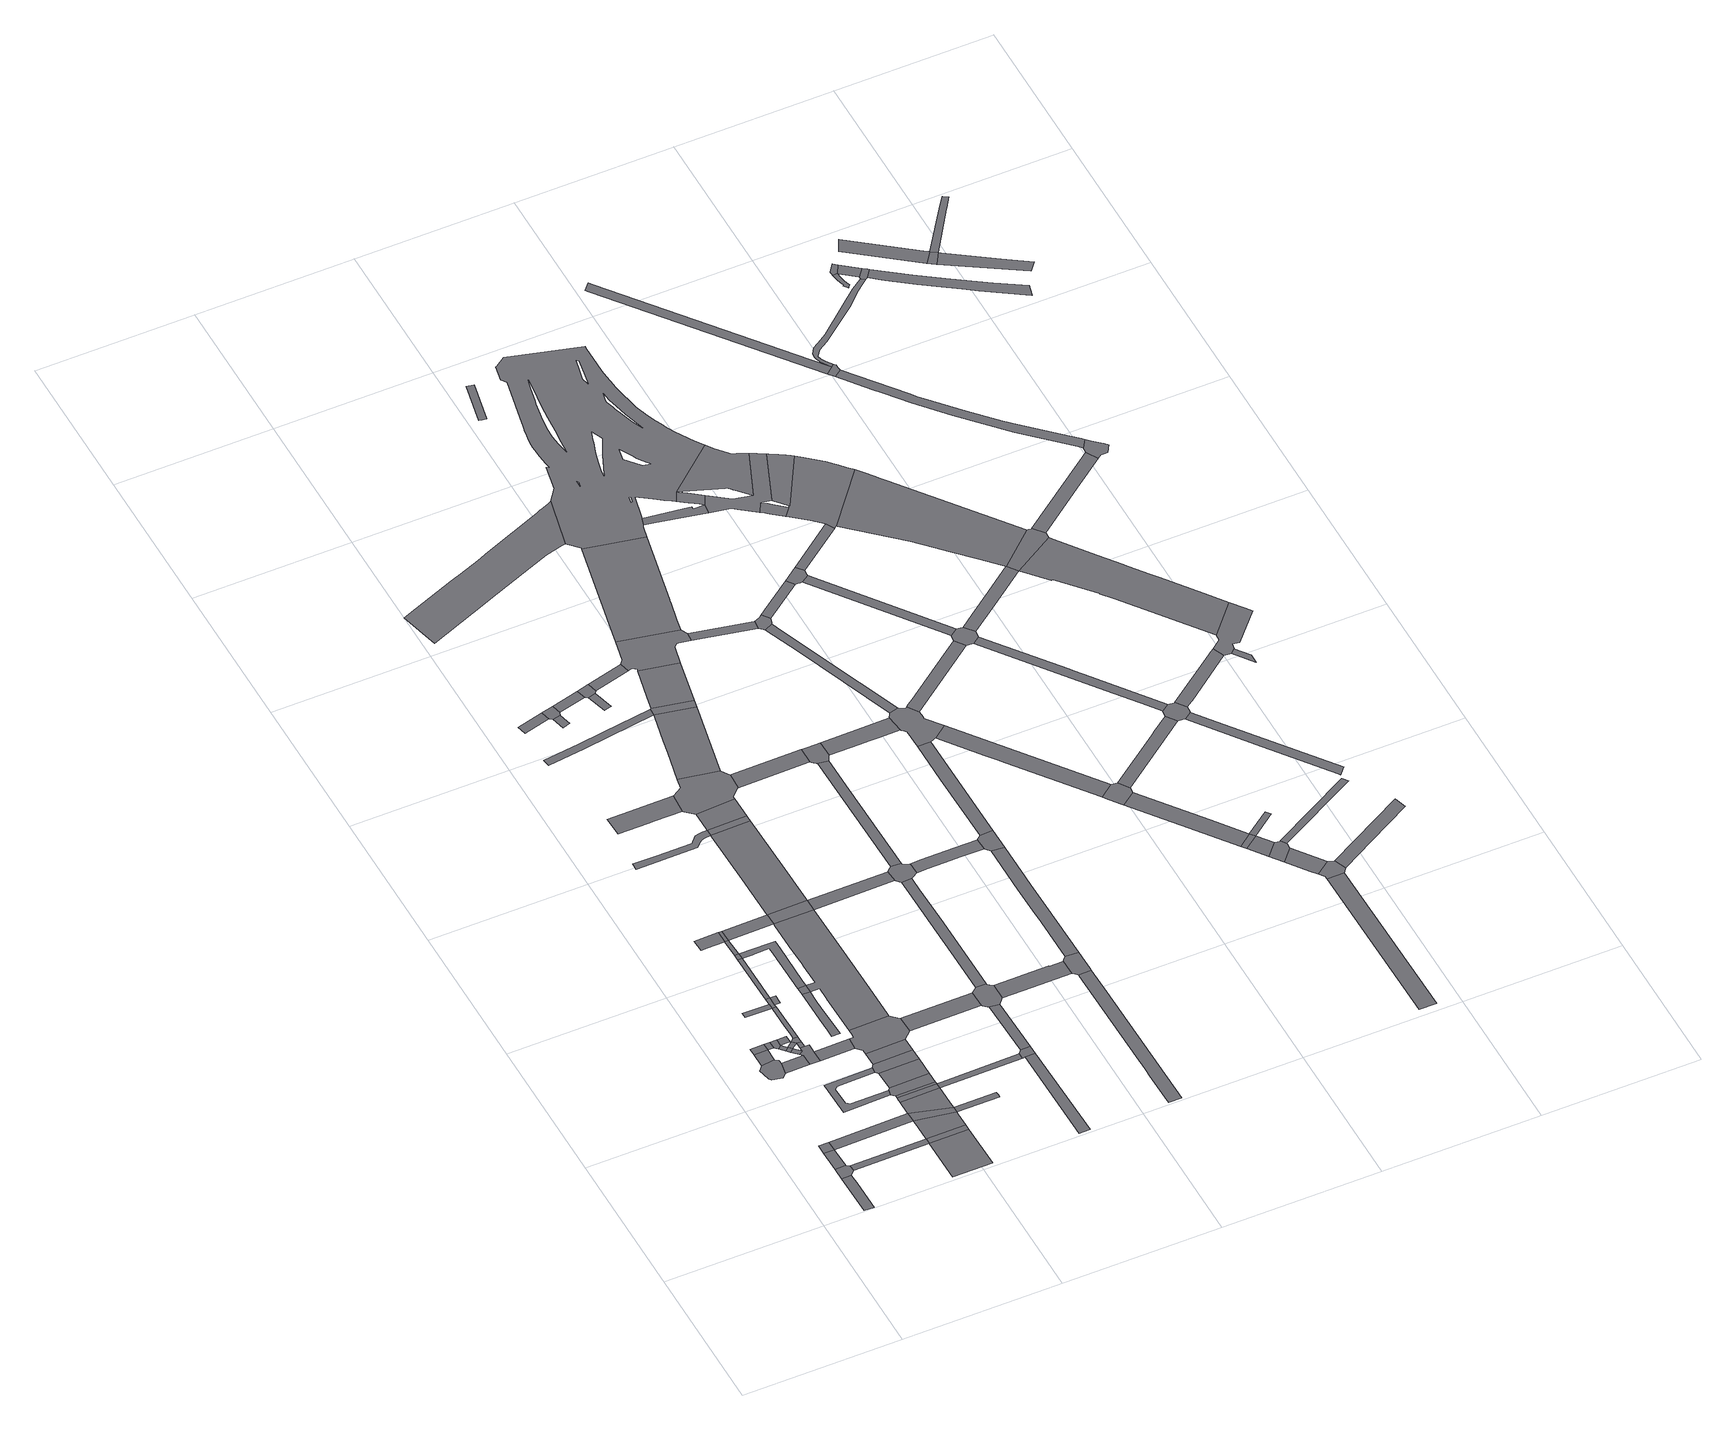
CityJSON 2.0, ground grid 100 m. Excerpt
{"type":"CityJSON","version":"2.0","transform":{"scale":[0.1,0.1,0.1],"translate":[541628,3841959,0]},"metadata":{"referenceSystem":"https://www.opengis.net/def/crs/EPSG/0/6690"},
"CityObjects":{
"road1":{"type":"Road","attributes":{"RoadStructureAttribute.sectionType":"1"},"geometry":[{"type":"MultiSurface","lod":"1","boundaries":[[[0,1,2,3,4]]]}]},
"road2":{"type":"Road","geometry":[{"type":"MultiSurface","lod":"1","boundaries":[[[5,6,2,1,7,8]]]}]},
"road3":{"type":"Road","attributes":{"RoadStructureAttribute.sectionType":"1"},"geometry":[{"type":"MultiSurface","lod":"1","boundaries":[[[9,10,6,5]]]}]},
"road4":{"type":"Road","geometry":[{"type":"MultiSurface","lod":"1","boundaries":[[[11,12,10,9]]]}]},
"road5":{"type":"Road","geometry":[{"type":"MultiSurface","lod":"1","boundaries":[[[13,14,15,16,17,18,19,20,21,22,23]]]}]},
"road6":{"type":"Road","attributes":{"RoadStructureAttribute.sectionType":"1"},"geometry":[{"type":"MultiSurface","lod":"1","boundaries":[[[8,7,24,25]]]}]},
"road7":{"type":"Road","attributes":{"RoadStructureAttribute.sectionType":"1"},"geometry":[{"type":"MultiSurface","lod":"1","boundaries":[[[26,27,16,15]]]}]},
"road8":{"type":"Road","geometry":[{"type":"MultiSurface","lod":"1","boundaries":[[[28,29,27,26]]]}]},
"road9":{"type":"Road","attributes":{"RoadStructureAttribute.sectionType":"1"},"geometry":[{"type":"MultiSurface","lod":"1","boundaries":[[[30,11,9,31]]]}]},
"road10":{"type":"Road","geometry":[{"type":"MultiSurface","lod":"1","boundaries":[[[32,28,26,33]]]}]},
"road11":{"type":"Road","attributes":{"RoadStructureAttribute.sectionType":"1"},"geometry":[{"type":"MultiSurface","lod":"1","boundaries":[[[23,22,34,35]]]}]},
"road12":{"type":"Road","geometry":[{"type":"MultiSurface","lod":"1","boundaries":[[[36,32,33,37,38]]]}]},
"road13":{"type":"Road","geometry":[{"type":"MultiSurface","lod":"1","boundaries":[[[38,37,39,40]]]}]},
"road14":{"type":"Road","geometry":[{"type":"MultiSurface","lod":"1","boundaries":[[[40,39,41,42,43]]]}]},
"road15":{"type":"Road","geometry":[{"type":"MultiSurface","lod":"1","boundaries":[[[44,45,46,43,42,47,48,49]]]}]},
"road16":{"type":"Road","geometry":[{"type":"MultiSurface","lod":"1","boundaries":[[[50,51,52,53,36,38]]]}]},
"road17":{"type":"Road","geometry":[{"type":"MultiSurface","lod":"1","boundaries":[[[54,55,40,43,56,57]]]}]},
"road18":{"type":"Road","geometry":[{"type":"MultiSurface","lod":"1","boundaries":[[[58,49,48,35,34,59,60,61,62,63,64]]]}]},
"road19":{"type":"Road","attributes":{"RoadStructureAttribute.sectionType":"1"},"geometry":[{"type":"MultiSurface","lod":"1","boundaries":[[[65,66,67,68,69,70,71,72,73,74]]]}]},
"road20":{"type":"Road","geometry":[{"type":"MultiSurface","lod":"1","boundaries":[[[75,76,54,57,77]]]}]},
"road21":{"type":"Road","geometry":[{"type":"MultiSurface","lod":"1","boundaries":[[[57,78,79,58,64,77]]]}]},
"road22":{"type":"Road","geometry":[{"type":"MultiSurface","lod":"1","boundaries":[[[80,81,82,83]]]}]},
"road23":{"type":"Road","geometry":[{"type":"MultiSurface","lod":"1","boundaries":[[[84,82,85,86,76,75]]]}]},
"road24":{"type":"Road","attributes":{"function":"3","RoadStructureAttribute.sectionType":"1"},"geometry":[{"type":"MultiSurface","lod":"1","boundaries":[[[87,24,88,89]]]}]},
"road25":{"type":"Road","geometry":[{"type":"MultiSurface","lod":"1","boundaries":[[[90,91,83,82,84,92]]]}]},
"road26":{"type":"Road","attributes":{"RoadStructureAttribute.sectionType":"1"},"geometry":[{"type":"MultiSurface","lod":"1","boundaries":[[[60,59,93,94]]]}]},
"road27":{"type":"Road","geometry":[{"type":"MultiSurface","lod":"1","boundaries":[[[95,25,24,87]]]}]},
"road28":{"type":"Road","geometry":[{"type":"MultiSurface","lod":"1","boundaries":[[[96,97,90,92]]]}]},
"road29":{"type":"Road","attributes":{"function":"3","RoadStructureAttribute.sectionType":"1"},"geometry":[{"type":"MultiSurface","lod":"1","boundaries":[[[31,98,99,25,95,100,101]]]}]},
"road30":{"type":"Road","geometry":[{"type":"MultiSurface","lod":"1","boundaries":[[[102,103,91,90]]]}]},
"road31":{"type":"Road","geometry":[{"type":"MultiSurface","lod":"1","boundaries":[[[30,31,101,104]]]}]},
"road32":{"type":"Road","attributes":{"RoadStructureAttribute.sectionType":"1"},"geometry":[{"type":"MultiSurface","lod":"1","boundaries":[[[105,106,107,108,109]]]}]},
"road33":{"type":"Road","attributes":{"function":"3","RoadStructureAttribute.sectionType":"1"},"geometry":[{"type":"MultiSurface","lod":"1","boundaries":[[[110,111,112,30,104]]]}]},
"road34":{"type":"Road","geometry":[{"type":"MultiSurface","lod":"1","boundaries":[[[113,114,103,102]]]}]},
"road35":{"type":"Road","geometry":[{"type":"MultiSurface","lod":"1","boundaries":[[[115,116,117,112,111]]]}]},
"road36":{"type":"Road","attributes":{"function":"3","RoadStructureAttribute.sectionType":"1"},"geometry":[{"type":"MultiSurface","lod":"1","boundaries":[[[118,119,120,116,115]]]}]},
"road37":{"type":"Road","geometry":[{"type":"MultiSurface","lod":"1","boundaries":[[[121,122,69,68,120,119]]]}]},
"road38":{"type":"Road","attributes":{"RoadStructureAttribute.sectionType":"1"},"geometry":[{"type":"MultiSurface","lod":"1","boundaries":[[[108,114,113,123]]]}]},
"road39":{"type":"Road","attributes":{"RoadStructureAttribute.sectionType":"1"},"geometry":[{"type":"MultiSurface","lod":"1","boundaries":[[[124,125,126,127,128,129,130,131]]]}]},
"road40":{"type":"Road","geometry":[{"type":"MultiSurface","lod":"1","boundaries":[[[109,108,123,132]]]}]},
"road41":{"type":"Road","attributes":{"function":"3","RoadStructureAttribute.sectionType":"1"},"geometry":[{"type":"MultiSurface","lod":"1","boundaries":[[[133,134,122,121]]]}]},
"road42":{"type":"Road","attributes":{"RoadStructureAttribute.sectionType":"1"},"geometry":[{"type":"MultiSurface","lod":"1","boundaries":[[[135,136,137,138,139,113,102,140,141,142,143,144,145]]]}]},
"road43":{"type":"Road","geometry":[{"type":"MultiSurface","lod":"1","boundaries":[[[146,65,74,147,134,133,148]]]}]},
"road44":{"type":"Road","geometry":[{"type":"MultiSurface","lod":"1","boundaries":[[[145,144,131,130]]]}]},
"road45":{"type":"Road","attributes":{"function":"3","RoadStructureAttribute.sectionType":"1"},"geometry":[{"type":"MultiSurface","lod":"1","boundaries":[[[149,150,146,148]]]}]},
"road46":{"type":"Road","geometry":[{"type":"MultiSurface","lod":"1","boundaries":[[[151,152,153,154,155,94,93,156,157,158,150,149,159,160,161,162]]]}]},
"road47":{"type":"Road","attributes":{"RoadStructureAttribute.sectionType":"1"},"geometry":[{"type":"MultiSurface","lod":"1","boundaries":[[[132,123,163,164]]]}]},
"road48":{"type":"Road","attributes":{"RoadStructureAttribute.sectionType":"1"},"geometry":[{"type":"MultiSurface","lod":"1","boundaries":[[[165,166,167,104,101]]]}]},
"road49":{"type":"Road","geometry":[{"type":"MultiSurface","lod":"1","boundaries":[[[163,168,169,170,171,172,145,130,173,174,175,153,152,176,177,178,179]]]}]},
"road50":{"type":"Road","attributes":{"RoadStructureAttribute.sectionType":"1"},"geometry":[{"type":"MultiSurface","lod":"1","boundaries":[[[180,181,182,183,184,185,186,187,188,189,190,191,192,193,194]]]}]},
"road51":{"type":"Road","attributes":{"RoadStructureAttribute.sectionType":"1"},"geometry":[{"type":"MultiSurface","lod":"1","boundaries":[[[195,196,197,198,199,200]]]}]},
"road52":{"type":"Road","attributes":{"RoadStructureAttribute.sectionType":"1"},"geometry":[{"type":"MultiSurface","lod":"1","boundaries":[[[201,202,115,111,203]]]}]},
"road53":{"type":"Road","attributes":{"RoadStructureAttribute.sectionType":"1"},"geometry":[{"type":"MultiSurface","lod":"1","boundaries":[[[204,205,206,207]]]}]},
"road54":{"type":"Road","geometry":[{"type":"MultiSurface","lod":"1","boundaries":[[[164,163,179,208]]]}]},
"road55":{"type":"Road","geometry":[{"type":"MultiSurface","lod":"1","boundaries":[[[209,210,211,212,213]]]}]},
"road56":{"type":"Road","attributes":{"RoadStructureAttribute.sectionType":"1"},"geometry":[{"type":"MultiSurface","lod":"1","boundaries":[[[162,161,214,215]]]}]},
"road57":{"type":"Road","geometry":[{"type":"MultiSurface","lod":"1","boundaries":[[[216,204,207,213,212,217]]]}]},
"road58":{"type":"Road","attributes":{"function":"3","RoadStructureAttribute.sectionType":"1"},"geometry":[{"type":"MultiSurface","lod":"1","boundaries":[[[218,219,220,193,221,222,164,208]]]}]},
"road59":{"type":"Road","attributes":{"RoadStructureAttribute.sectionType":"1"},"geometry":[{"type":"MultiSurface","lod":"1","boundaries":[[[223,224,225,226]]]}]},
"road60":{"type":"Road","attributes":{"RoadStructureAttribute.sectionType":"1"},"geometry":[{"type":"MultiSurface","lod":"1","boundaries":[[[227,228,229,230,231,232,233,234]]]}]},
"road61":{"type":"Road","geometry":[{"type":"MultiSurface","lod":"1","boundaries":[[[235,194,193,220]]]}]},
"road62":{"type":"Road","attributes":{"RoadStructureAttribute.sectionType":"1"},"geometry":[{"type":"MultiSurface","lod":"1","boundaries":[[[236,216,217,237]]]}]},
"road63":{"type":"Road","geometry":[{"type":"MultiSurface","lod":"1","boundaries":[[[238,239,201,203,240,224,223]]]}]},
"road64":{"type":"Road","attributes":{"function":"3","RoadStructureAttribute.sectionType":"1"},"geometry":[{"type":"MultiSurface","lod":"1","boundaries":[[[241,242,243,194,235]]]}]},
"road65":{"type":"Road","attributes":{"RoadStructureAttribute.sectionType":"1"},"geometry":[{"type":"MultiSurface","lod":"1","boundaries":[[[244,239,238,245,246]]]}]},
"road66":{"type":"Road","geometry":[{"type":"MultiSurface","lod":"1","boundaries":[[[247,248,249,195,200,250,251,242,241,252,253,254,255,256,257]]]}]},
"road67":{"type":"Road","geometry":[{"type":"MultiSurface","lod":"1","boundaries":[[[258,259,260,261,262]]]}]},
"road68":{"type":"Road","geometry":[{"type":"MultiSurface","lod":"1","boundaries":[[[263,236,237,262,261,264]]]}]},
"road69":{"type":"Road","geometry":[{"type":"MultiSurface","lod":"1","boundaries":[[[265,266,267,215,214,268,269,244,246,270,271,272,273,274,275]]]}]},
"road70":{"type":"Road","attributes":{"RoadStructureAttribute.sectionType":"1"},"geometry":[{"type":"MultiSurface","lod":"1","boundaries":[[[208,179,276,277]]]}]},
"road71":{"type":"Road","attributes":{"function":"3","RoadStructureAttribute.sectionType":"1"},"geometry":[{"type":"MultiSurface","lod":"1","boundaries":[[[234,278,279,280,247,257,281]]]}]},
"road72":{"type":"Road","attributes":{"RoadStructureAttribute.sectionType":"1"},"geometry":[{"type":"MultiSurface","lod":"1","boundaries":[[[282,263,264,283]]]}]},
"road73":{"type":"Road","attributes":{"RoadStructureAttribute.sectionType":"1"},"geometry":[{"type":"MultiSurface","lod":"1","boundaries":[[[284,285,286,287,288,289,290,265,275]]]}]},
"road74":{"type":"Road","attributes":{"RoadStructureAttribute.sectionType":"1"},"geometry":[{"type":"MultiSurface","lod":"1","boundaries":[[[291,292,293,294,295,296,297,298,299,300,301,302,303,304,305,306,307,308,309,310,311,312,313,314,315]]]}]},
"road75":{"type":"Road","geometry":[{"type":"MultiSurface","lod":"1","boundaries":[[[316,227,234,281,317]]]}]},
"road76":{"type":"Road","attributes":{"RoadStructureAttribute.sectionType":"1"},"geometry":[{"type":"MultiSurface","lod":"1","boundaries":[[[318,319,320,321,272,271,322,323,324]]]}]},
"road77":{"type":"Road","geometry":[{"type":"MultiSurface","lod":"1","boundaries":[[[325,326,327,277,276,328,287,286,329,330,331,332,333,334]]]}]},
"road78":{"type":"Road","attributes":{"RoadStructureAttribute.sectionType":"1"},"geometry":[{"type":"MultiSurface","lod":"1","boundaries":[[[255,254,335,336]]]}]},
"road79":{"type":"Road","attributes":{"function":"3","RoadStructureAttribute.sectionType":"1"},"geometry":[{"type":"MultiSurface","lod":"1","boundaries":[[[337,338,339,316,317,340]]]}]},
"road80":{"type":"Road","attributes":{"RoadStructureAttribute.sectionType":"1"},"geometry":[{"type":"MultiSurface","lod":"1","boundaries":[[[341,342,343,344,345,346,347,348,349,350,351]]]}]},
"road81":{"type":"Road","attributes":{"RoadStructureAttribute.sectionType":"1"},"geometry":[{"type":"MultiSurface","lod":"1","boundaries":[[[352,325,334,353,354]]]}]},
"road82":{"type":"Road","geometry":[{"type":"MultiSurface","lod":"1","boundaries":[[[355,356,357,282,283,358,359,360,337,340,361,362,363,364,365,366]]]}]},
"road83":{"type":"Road","geometry":[{"type":"MultiSurface","lod":"1","boundaries":[[[367,368,324,323,369,343,342,370,371,372]]]}]},
"road84":{"type":"Road","attributes":{"RoadStructureAttribute.sectionType":"1"},"geometry":[{"type":"MultiSurface","lod":"1","boundaries":[[[373,374,375,331,330,376,377,378,379,380]]]}]},
"road85":{"type":"Road","geometry":[{"type":"MultiSurface","lod":"1","boundaries":[[[381,382,336,335,383,384,352,354,385,386,387,388]]]}]},
"road86":{"type":"Road","attributes":{"RoadStructureAttribute.sectionType":"1"},"geometry":[{"type":"MultiSurface","lod":"1","boundaries":[[[389,390,391,392,367,372,393,394,395,396,397]]]}]},
"road87":{"type":"Road","attributes":{"RoadStructureAttribute.sectionType":"1"},"geometry":[{"type":"MultiSurface","lod":"1","boundaries":[[[398,399,400,401,355,366,402,403,404,405,406]]]}]},
"road88":{"type":"Road","geometry":[{"type":"MultiSurface","lod":"1","boundaries":[[[407,408,380,379,389,397]]]}]},
"road89":{"type":"Road","attributes":{"RoadStructureAttribute.sectionType":"1"},"geometry":[{"type":"MultiSurface","lod":"1","boundaries":[[[409,388,387,410,411,412,413,414,415]]]}]},
"road90":{"type":"Road","attributes":{"RoadStructureAttribute.sectionType":"1"},"geometry":[{"type":"MultiSurface","lod":"1","boundaries":[[[416,365,364,417,418]]]}]},
"road91":{"type":"Road","attributes":{"RoadStructureAttribute.sectionType":"1"},"geometry":[{"type":"MultiSurface","lod":"1","boundaries":[[[419,420,408,407,421]]]}]},
"road92":{"type":"Road","geometry":[{"type":"MultiSurface","lod":"1","boundaries":[[[422,423,424,425,426]]]}]},
"road93":{"type":"Road","geometry":[{"type":"MultiSurface","lod":"1","boundaries":[[[427,428,418,417,429,430,431,432,433,434,435]]]}]},
"road94":{"type":"Road","attributes":{"RoadStructureAttribute.sectionType":"1"},"geometry":[{"type":"MultiSurface","lod":"1","boundaries":[[[436,437,432,431,438,439,440,441]]]}]},
"road95":{"type":"Road","geometry":[{"type":"MultiSurface","lod":"1","boundaries":[[[442,443,444,441,440,445,446,415,414,447,448,449,419,421,450,451,452,453,454,455,456,457]]]}]},
"road96":{"type":"Road","attributes":{"RoadStructureAttribute.sectionType":"1"},"geometry":[{"type":"MultiSurface","lod":"1","boundaries":[[[458,459,427,435,460]]]}]},
"road97":{"type":"Road","geometry":[{"type":"MultiSurface","lod":"1","boundaries":[[[461,462,463,464,465,466,467,468,469,470]]]}]},
"road98":{"type":"Road","geometry":[{"type":"MultiSurface","lod":"1","boundaries":[[[471,472,466,465,473,474,475,476,477,478,479,480,481,482,483,484,485,486,487,488,489,490,491,492,493,494,495,496,497,498,499,500,501,502,503,504,505,506,507,508,509,510,511,512,513,514,515,516,517,518,519,520,521,522,523,524,525,526,527,528,529,530,531,532,533,534,535,536,537,399,398,406],[538,539,540,541,542],[543,544,545,546],[547,548,549,550,551,552],[553,554,555,556,557,558,559,560,561,562,563,564,565,566,567,568],[569,570,571,572,573,574,575,576,577,578,579,580],[581,582,583,584,585,586,587,588,589,590,591,592,593,594,595,596,597,598],[599,600,601,602,603,604,605,606,607,608,609,610,611,612,613,614,615,616,617,618,619]]]}]},
"road99":{"type":"Road","attributes":{"RoadStructureAttribute.sectionType":"1"},"geometry":[{"type":"MultiSurface","lod":"1","boundaries":[[[453,452,620,621,622,623,624]]]}]},
"road100":{"type":"Road","geometry":[{"type":"MultiSurface","lod":"1","boundaries":[[[625,626,627,628,480,479,629,630,631,632,470,633]]]}]},
"road101":{"type":"Road","geometry":[{"type":"MultiSurface","lod":"1","boundaries":[[[634,458,460,635,636,637,638,639,640,641]]]}]},
"road102":{"type":"Road","attributes":{"RoadStructureAttribute.sectionType":"1"},"geometry":[{"type":"MultiSurface","lod":"1","boundaries":[[[642,643,644,645,646,457,456,647]]]}]},
"road103":{"type":"Road","geometry":[{"type":"MultiSurface","lod":"1","boundaries":[[[648,624,623,649,650,651,652,653,654,655,656]]]}]},
"road104":{"type":"Road","attributes":{"RoadStructureAttribute.sectionType":"1"},"geometry":[{"type":"MultiSurface","lod":"1","boundaries":[[[638,637,657,658,659]]]}]},
"road105":{"type":"Road","geometry":[{"type":"MultiSurface","lod":"1","boundaries":[[[660,661,662,663,664,665,481,480,666,667,668,669,670,671,672,673,674,675]]]}]},
"road106":{"type":"Road","attributes":{"RoadStructureAttribute.sectionType":"1"},"geometry":[{"type":"MultiSurface","lod":"1","boundaries":[[[676,634,641,677]]]}]},
"road107":{"type":"Road","geometry":[{"type":"MultiSurface","lod":"1","boundaries":[[[678,675,674,679,680,633,470,469,681,682,683,684,685,686,687]]]}]},
"road108":{"type":"Road","attributes":{"function":"1","RoadStructureAttribute.sectionType":"7"},"geometry":[{"type":"MultiSurface","lod":"1","boundaries":[[[688,689,690,684,683,691,692,693,694]]]}]},
"road109":{"type":"Road","attributes":{"RoadStructureAttribute.sectionType":"1"},"geometry":[{"type":"MultiSurface","lod":"1","boundaries":[[[695,652,651,696,697,698]]]}]},
"road110":{"type":"Road","geometry":[{"type":"MultiSurface","lod":"1","boundaries":[[[659,658,699,642,647,700,701,702,703,704]]]}]},
"road111":{"type":"Road","geometry":[{"type":"MultiSurface","lod":"1","boundaries":[[[698,697,705,706]]]}]},
"road112":{"type":"Road","attributes":{"RoadStructureAttribute.sectionType":"1"},"geometry":[{"type":"MultiSurface","lod":"1","boundaries":[[[707,708,709,710]]]}]},
"road113":{"type":"Road","attributes":{"RoadStructureAttribute.sectionType":"1"},"geometry":[{"type":"MultiSurface","lod":"1","boundaries":[[[706,705,711,712]]]}]},
"road114":{"type":"Road","geometry":[{"type":"MultiSurface","lod":"1","boundaries":[[[713,714,715,716,687,686,717,718,719,720]]]}]},
"road115":{"type":"Road","attributes":{"RoadStructureAttribute.sectionType":"1"},"geometry":[{"type":"MultiSurface","lod":"1","boundaries":[[[721,722,723,656,655,724]]]}]},
"road116":{"type":"Road","geometry":[{"type":"MultiSurface","lod":"1","boundaries":[[[725,726,712,711,727,728,729,730,731,732]]]}]},
"road117":{"type":"Road","geometry":[{"type":"MultiSurface","lod":"1","boundaries":[[[733,734,735,736,737,738,720,719,739,694,693,740,741,742,743,676,677,744,745,746]]]}]},
"road118":{"type":"Road","attributes":{"RoadStructureAttribute.sectionType":"1"},"geometry":[{"type":"MultiSurface","lod":"1","boundaries":[[[728,727,747,748,749]]]}]},
"road119":{"type":"Road","geometry":[{"type":"MultiSurface","lod":"1","boundaries":[[[750,751,752,753,698,706]]]}]},
"road120":{"type":"Road","attributes":{"RoadStructureAttribute.sectionType":"1"},"geometry":[{"type":"MultiSurface","lod":"1","boundaries":[[[754,755,756,757,701,700,758,759,760,761]]]}]},
"road121":{"type":"Road","geometry":[{"type":"MultiSurface","lod":"1","boundaries":[[[762,763,749,748,764,707,710,765,766]]]}]},
"road122":{"type":"Road","attributes":{"RoadStructureAttribute.sectionType":"1"},"geometry":[{"type":"MultiSurface","lod":"1","boundaries":[[[767,768,769,770,704,703,771,772,773]]]}]},
"road123":{"type":"Road","geometry":[{"type":"MultiSurface","lod":"1","boundaries":[[[774,775,776,777,746,745,778,779,780,781,782,783,784,785,767,786]]]}]},
"road124":{"type":"Road","geometry":[{"type":"MultiSurface","lod":"1","boundaries":[[[787,788,761,760,789,721,724,790,791,792,793,794,795]]]}]},
"road125":{"type":"Road","attributes":{"RoadStructureAttribute.sectionType":"1"},"geometry":[{"type":"MultiSurface","lod":"1","boundaries":[[[796,732,731,797]]]}]},
"road126":{"type":"Road","attributes":{"RoadStructureAttribute.sectionType":"1"},"geometry":[{"type":"MultiSurface","lod":"1","boundaries":[[[798,799,800,801,802,803,804]]]}]},
"road127":{"type":"Road","attributes":{"RoadStructureAttribute.sectionType":"1"},"geometry":[{"type":"MultiSurface","lod":"1","boundaries":[[[805,766,765,806,807]]]}]},
"road128":{"type":"Road","attributes":{"RoadStructureAttribute.sectionType":"1"},"geometry":[{"type":"MultiSurface","lod":"1","boundaries":[[[808,792,791,809,810,811,812]]]}]},
"road129":{"type":"Road","geometry":[{"type":"MultiSurface","lod":"1","boundaries":[[[813,814,786,767,773,815,816,817,818]]]}]},
"road130":{"type":"Road","attributes":{"RoadStructureAttribute.sectionType":"1"},"geometry":[{"type":"MultiSurface","lod":"1","boundaries":[[[819,820,821,795,794,822,823,824]]]}]},
"road131":{"type":"Road","geometry":[{"type":"MultiSurface","lod":"1","boundaries":[[[825,826,827,828,804,803,829,830]]]}]},
"road132":{"type":"Road","geometry":[{"type":"MultiSurface","lod":"1","boundaries":[[[831,832,833,834,835,836,837,838,839,815,773,840,841,842,843,844,845,846,847,848,849]]]}]},
"road133":{"type":"Road","geometry":[{"type":"MultiSurface","lod":"1","boundaries":[[[850,851,852,853]]]}]},
"road134":{"type":"Road","geometry":[{"type":"MultiSurface","lod":"1","boundaries":[[[854,849,848,855,856,819,824,853,852,857,858,859]]]}]},
"road135":{"type":"Road","attributes":{"RoadStructureAttribute.sectionType":"1"},"geometry":[{"type":"MultiSurface","lod":"1","boundaries":[[[860,861,862,863,864,865,866,867,868,869,870,871,872,873,874,804,828,875,876,877,878,879,880,881,882,883,884,885,886]]]}]},
"road136":{"type":"Road","attributes":{"RoadStructureAttribute.sectionType":"1"},"geometry":[{"type":"MultiSurface","lod":"1","boundaries":[[[887,888,818,817,889,890]]]}]},
"road137":{"type":"Road","attributes":{"RoadStructureAttribute.sectionType":"1"},"geometry":[{"type":"MultiSurface","lod":"1","boundaries":[[[891,892,893,894,895,896,897,898,830,829,899,900,901,902,903,904,905,906]]]}]},
"road138":{"type":"Road","geometry":[{"type":"MultiSurface","lod":"1","boundaries":[[[907,908,909,910,911,912,913,914,915,916,917,918,919]]]}]},
"road139":{"type":"Road","geometry":[{"type":"MultiSurface","lod":"1","boundaries":[[[920,921,922,919,918,923]]]}]},
"road140":{"type":"Road","attributes":{"RoadStructureAttribute.sectionType":"1"},"geometry":[{"type":"MultiSurface","lod":"1","boundaries":[[[923,918,924,925,926]]]}]},
"road141":{"type":"Road","geometry":[{"type":"MultiSurface","lod":"1","boundaries":[[[927,926,925,928,860,886,929,930,931]]]}]},
"road142":{"type":"Road","geometry":[{"type":"MultiSurface","lod":"1","boundaries":[[[932,933,934,906,905,935,887,890,936,937,938,939,940]]]}]},
"road143":{"type":"Road","attributes":{"RoadStructureAttribute.sectionType":"1"},"geometry":[{"type":"MultiSurface","lod":"1","boundaries":[[[941,942,943,944,945,946]]]}]},
"road144":{"type":"Road","attributes":{"RoadStructureAttribute.sectionType":"1"},"geometry":[{"type":"MultiSurface","lod":"1","boundaries":[[[947,948,949,931,930,950,951,952,953,954,955,956,957,958,959]]]}]},
"road145":{"type":"Road","geometry":[{"type":"MultiSurface","lod":"1","boundaries":[[[946,945,960,961]]]}]},
"road146":{"type":"Road","attributes":{"RoadStructureAttribute.sectionType":"1"},"geometry":[{"type":"MultiSurface","lod":"1","boundaries":[[[962,963,961,960,964,965]]]}]},
"road147":{"type":"Road","attributes":{"RoadStructureAttribute.sectionType":"1"},"geometry":[{"type":"MultiSurface","lod":"1","boundaries":[[[966,967,968,969,970,971,946,961]]]}]}
},
"vertices":[
[317,225,0],[315,287,0],[255,287,0],[258,6,0],[319,2,0],
[322,371,0],[255,371,0],[345,317,0],[340,357,0],
[318,511,0],[253,511,0],
[317,576,0],[252,576,0],
[350,1276,0],[348,1279,0],[330,1296,0],[245,1285,0],[228,1266,0],[216,1252,0],[234,1174,0],[245,1160,0],[312,1146,0],[337,1174,0],[350,1253,0],
[818,319,0],[818,359,0],
[330,1380,0],[244,1379,0],
[330,1429,0],[244,1428,0],
[816,586,0],[816,519,0],
[367,1429,0],[368,1380,0],
[490,1175,0],[490,1254,0],
[409,1430,0],[388,1360,0],[410,1382,0],
[417,1329,0],[440,1351,0],
[426,1320,0],[438,1308,0],[461,1330,0],
[483,1307,0],[474,1317,0],[466,1324,0],[449,1297,0],[475,1269,0],[500,1290,0],
[451,1383,0],[472,1384,0],[470,1432,0],[421,1431,0],
[477,1380,0],[461,1367,0],[477,1342,0],[500,1360,0],
[500,1316,0],[556,1175,0],[556,1255,0],[555,1269,0],[555,1287,0],[555,1313,0],[528,1316,0],
[793,996,0],[492,991,0],[495,750,0],[791,760,0],[799,796,0],[557,794,0],[535,814,0],[533,935,0],[553,952,0],[790,957,0],
[526,1398,0],[499,1398,0],[527,1354,0],
[500,1335,0],[500,1319,0],
[329,1701,0],[329,1666,0],[497,1665,0],[496,1698,0],
[522,1666,0],[498,1505,0],[499,1435,0],
[1068,322,0],[821,24,0],[1071,25,0],
[521,1743,0],[496,1743,0],[521,1685,0],
[773,1176,0],[780,1257,0],
[1067,362,0],
[556,1683,0],[558,1743,0],
[816,513,0],[817,491,0],[1066,454,0],[1066,474,0],
[522,2093,0],[492,2093,0],
[1066,514,0],
[337,2332,0],[341,2252,0],[383,2252,0],[491,2253,0],[490,2333,0],
[1065,567,0],[1064,686,0],[814,682,0],
[519,2133,0],[492,2130,0],
[1064,724,0],[814,720,0],[814,698,0],
[1064,725,0],[1064,741,0],[814,738,0],
[1063,814,0],[813,811,0],
[513,2253,0],
[698,1469,0],[699,1370,0],[700,1317,0],[752,1317,0],[747,1502,0],[745,1600,0],[746,1688,0],[696,1687,0],
[512,2334,0],
[1062,944,0],[809,941,0],
[745,1793,0],[745,2068,0],[744,2130,0],[699,2130,0],[609,2131,0],[585,2091,0],[600,2094,0],[692,2097,0],[693,2042,0],[696,1742,0],[746,1743,0],
[811,1018,0],[795,957,0],[1061,1020,0],
[1060,1114,0],[810,1111,0],
[1103,1279,0],[1058,1324,0],[809,1319,0],[809,1288,0],[808,1256,0],[777,1173,0],[785,1165,0],[810,1143,0],[1085,1139,0],[1105,1159,0],[1111,1165,0],[1108,1275,0],
[799,2256,0],[798,2337,0],
[1336,474,0],[1335,495,0],[1335,516,0],
[799,2236,0],[801,2030,0],[803,1917,0],[803,1883,0],[805,1741,0],[805,1688,0],[806,1605,0],[806,1597,0],[1058,1349,0],[1056,1599,0],[1054,1886,0],[1050,2258,0],
[762,3085,0],[735,3080,0],[710,3075,0],[695,3059,0],[675,3039,0],[667,3028,0],[446,3029,0],[296,3030,0],[296,2983,0],[681,2987,0],[708,3012,0],[726,3027,0],[745,3035,0],[790,3038,0],[790,3085,0],
[737,3413,0],[324,3408,0],[328,3278,0],[518,3280,0],[556,3280,0],[729,3282,0],
[1583,731,0],[1582,731,0],[1582,691,0],
[364,4324,0],[195,4279,0],[210,4222,0],[379,4264,0],
[1049,2339,0],
[420,4167,0],[446,4174,0],[469,4180,0],[448,4262,0],[399,4249,0],
[1559,1166,0],[1559,1277,0],
[443,4344,0],[458,4284,0],
[1049,2359,0],[1045,2652,0],[1039,3043,0],[791,3027,0],[795,2649,0],
[1665,693,0],[1603,692,0],[1610,19,0],[1678,19,0],
[923,4082,0],[611,4037,0],[447,4013,0],[209,3986,0],[217,3936,0],[454,3964,0],[618,3988,0],[921,4031,0],
[1038,3090,0],
[618,4390,0],[634,4328,0],
[1664,755,0],[1605,754,0],[1593,691,0],
[1036,3237,0],[788,3223,0],[789,3105,0],
[1597,1136,0],[1661,883,0],[1657,1130,0],
[817,3520,0],[803,3451,0],[745,3413,0],[738,3273,0],[769,3242,0],[1036,3255,0],[1085,3306,0],[1092,3306,0],[1098,3417,0],[1095,3422,0],[1062,3470,0],
[690,4185,0],[712,4191,0],[738,4198,0],[702,4329,0],[654,4316,0],
[697,4410,0],[713,4348,0],
[1597,1309,0],[1593,1305,0],[1565,1281,0],[1566,1161,0],[1589,1142,0],[1688,1162,0],[1693,1167,0],[1692,1277,0],[1687,1281,0],[1660,1302,0],[1660,1306,0],
[1560,2264,0],[1555,2344,0],
[918,4015,0],[879,3824,0],[860,3732,0],[1166,3981,0],
[931,4471,0],[947,4407,0],
[1657,1847,0],[1654,2142,0],[1653,2237,0],[1588,2236,0],[1589,2141,0],[1593,1721,0],[1594,1614,0],
[461,5240,0],[538,5271,0],[557,5278,0],[816,5382,0],[940,5431,0],[1049,5457,0],[1072,5462,0],[1087,5532,0],[1097,5576,0],[1115,5657,0],[1125,5703,0],[1145,5797,0],[1130,5790,0],[1085,5771,0],[1063,5762,0],[1037,5751,0],[655,5594,0],[574,5561,0],[475,5523,0],[459,5516,0],[455,5515,0],[368,5481,0],[96,5375,0],[1,5338,0],[67,5081,0],
[932,4083,0],[1176,4033,0],
[2039,1274,0],[2039,1279,0],[1878,1278,0],[1808,1277,0],[1879,1167,0],[2130,1170,0],[2128,1275,0],
[1589,2376,0],[1581,2368,0],[1576,2364,0],[1580,2244,0],[1665,2245,0],[1696,2265,0],[1695,2345,0],[1652,2362,0],[1652,2365,0],[1652,2369,0],
[1544,3312,0],[1543,3422,0],
[993,4383,0],[965,4248,0],[949,4169,0],[1237,4334,0],
[2239,952,0],[2237,1142,0],[2157,1141,0],[2157,1133,0],[2159,951,0],[2164,424,0],[2165,310,0],[2166,252,0],[2168,33,0],[2168,18,0],[2249,16,0],
[1580,3283,0],[1645,3024,0],[1643,3275,0],
[984,4643,0],[955,4500,0],[939,4480,0],[962,4411,0],[977,4414,0],[1000,4394,0],[1264,4463,0],[1291,4482,0],[1297,4481,0],[1368,4466,0],[1373,4526,0],[1353,4567,0],
[2156,1306,0],[2135,1283,0],[2136,1163,0],[2237,1164,0],[2236,1224,0],[2235,1300,0],
[1981,2347,0],[1867,2346,0],[1769,2346,0],[1769,2266,0],[1868,2267,0],[1981,2267,0],[2120,2266,0],[2116,2347,0],
[1637,3423,0],[1567,3422,0],[1561,3298,0],[1574,3288,0],[1643,3276,0],[1659,3304,0],[1665,3313,0],[1664,3423,0],
[2149,2234,0],[2148,1897,0],[2151,1710,0],[2152,1608,0],[2231,1711,0],[2229,1897,0],[2229,2023,0],[2229,2069,0],[2229,2227,0],
[1248,5362,0],[1136,5386,0],[1024,4838,0],[1021,4825,0],[1369,4649,0],[1398,4786,0],[1399,4792,0],[1402,4805,0],[1506,5309,0],
[2228,2377,0],[2147,2373,0],
[1856,3425,0],[1668,3313,0],[1857,3315,0],[1925,3315,0],[1982,3315,0],[2110,3315,0],[2097,3426,0],
[1380,4525,0],[1748,4386,0],[1755,4445,0],
[2141,3156,0],[2143,2863,0],[2222,3156,0],
[1121,6820,0],[1066,6549,0],[1086,6545,0],[1110,6540,0],[1165,6811,0],
[1811,4472,0],[1794,4459,0],[1761,4374,0],[1764,4372,0],[1780,4357,0],[1834,4384,0],[1839,4399,0],[1841,4408,0],[1846,4424,0],
[2071,3753,0],[1847,4348,0],[1849,4177,0],[1864,4138,0],[2116,3461,0],[2175,3476,0],
[2219,3458,0],[2217,3457,0],[2177,3470,0],[2112,3452,0],[2100,3431,0],[2114,3311,0],[2121,3305,0],[2140,3286,0],[2242,3165,0],[2257,3171,0],[2262,3173,0],[2348,3239,0],[2271,3340,0],[2271,3350,0],[2269,3396,0],[2224,3462,0],
[2052,4654,0],[1846,4498,0],[2088,4606,0],
[1837,5392,0],[1837,5407,0],[1795,5416,0],[1634,5438,0],[1547,5453,0],[1531,5400,0],[1590,5390,0],[1837,5338,0],[1901,5326,0],[1909,5393,0],
[1523,5389,0],[1530,5400,0],[1549,5459,0],[1585,5622,0],[1650,5576,0],[1689,5548,0],[1722,5525,0],[1741,5512,0],[1778,5486,0],[1810,5554,0],[2117,5816,0],[2097,5842,0],[2062,5895,0],[2055,5907,0],[2052,5912,0],[2013,5982,0],[1978,6052,0],[1978,6054,0],[1955,6105,0],[1951,6113,0],[1950,6116,0],[1926,6183,0],[1903,6255,0],[1893,6313,0],[1879,6375,0],[1872,6434,0],[1871,6443,0],[1864,6502,0],[1863,6507,0],[1858,6570,0],[1858,6571,0],[1857,6590,0],[1857,6593,0],[1857,6665,0],[1855,6785,0],[1855,6787,0],[1855,6791,0],[1855,6794,0],[1855,6797,0],[1858,6809,0],[1411,6933,0],[1343,6886,0],[1336,6887,0],[1318,6782,0],[1318,6780,0],[1340,6747,0],[1274,6430,0],[1266,6395,0],[1260,6358,0],[1254,6325,0],[1248,6293,0],[1245,6260,0],[1243,6224,0],[1244,6160,0],[1246,6146,0],[1250,6109,0],[1254,6079,0],[1259,6047,0],[1260,6041,0],[1260,6033,0],[1254,6041,0],[1248,6046,0],[1242,6051,0],[1209,5882,0],[1146,5797,0],[1073,5462,0],[1138,5394,0],[1347,5857,0],[1347,5870,0],[1347,5874,0],[1354,5863,0],[1346,5831,0],[1547,5592,0],[1554,5630,0],[1562,5630,0],[1554,5591,0],[1754,6681,0],[1764,6733,0],[1775,6720,0],[1756,6603,0],[1742,6535,0],[1734,6586,0],[1793,6292,0],[1788,6310,0],[1775,6357,0],[1773,6367,0],[1777,6389,0],[1785,6422,0],[1787,6432,0],[1787,6425,0],[1792,6372,0],[1805,6307,0],[1823,6232,0],[1829,6212,0],[1865,6090,0],[1834,6157,0],[1829,6172,0],[1816,6217,0],[1681,5978,0],[1714,5916,0],[1717,5911,0],[1727,5891,0],[1750,5857,0],[1771,5828,0],[1773,5825,0],[1780,5816,0],[1735,5824,0],[1657,5917,0],[1672,5995,0],[1678,5984,0],[1508,5884,0],[1521,5942,0],[1533,5992,0],[1545,6035,0],[1561,6082,0],[1567,6102,0],[1575,6128,0],[1595,6187,0],[1612,6143,0],[1623,6114,0],[1605,6075,0],[1565,5994,0],[1529,5911,0],[1524,5898,0],[1515,5877,0],[1506,5853,0],[1504,5845,0],[1502,5850,0],[1397,6108,0],[1395,6123,0],[1386,6185,0],[1383,6221,0],[1381,6248,0],[1383,6323,0],[1389,6390,0],[1401,6465,0],[1413,6523,0],[1416,6538,0],[1417,6543,0],[1437,6636,0],[1449,6696,0],[1454,6714,0],[1445,6632,0],[1430,6501,0],[1421,6400,0],[1412,6291,0],[1409,6245,0],[1404,6193,0],[1398,6113,0],
[2453,2921,0],[2497,2863,0],[2528,2823,0],[2894,2340,0],[2982,2407,0],
[1862,5518,0],[1858,5521,0],[1838,5535,0],[1835,5535,0],[1815,5460,0],[1836,5445,0],[1839,5445,0],[1887,5411,0],[1942,5458,0],
[2148,4726,0],[2104,4605,0],[2118,4604,0],[2131,4604,0],[2181,4637,0],[2182,4652,0],[2183,4665,0],[2184,4679,0],
[2690,3814,0],[2592,3740,0],[2279,3503,0],[2255,3485,0],[2241,3476,0],[2737,3750,0],
[2988,2406,0],[2908,2321,0],[2964,2248,0],[2977,2231,0],[3065,2298,0],[3066,2304,0],[3068,2335,0],[3069,2336,0],[3023,2401,0],
[2184,4534,0],[2697,3856,0],[2745,3892,0],
[2249,5676,0],[2219,5688,0],[2214,5694,0],[2211,5697,0],[2209,5700,0],[2150,5771,0],[1881,5527,0],[2070,5459,0],[2080,5455,0],[2101,5433,0],[2106,5428,0],[2110,5423,0],[2172,5354,0],[2180,5345,0],[2186,5339,0],[2311,5647,0],
[2453,4957,0],[2482,4903,0],
[2351,5626,0],[2072,5362,0],[2069,5364,0],[2031,5301,0],[2060,5279,0],[2161,5203,0],[2197,5269,0],[2205,5267,0],[2261,5256,0],[2396,5601,0],
[2252,5227,0],[2241,5237,0],[2231,5244,0],[2174,5193,0],[2206,5167,0],[2276,5109,0],[2324,5167,0],
[3362,1909,0],[3222,1907,0],[3420,1648,0],[3508,1716,0],
[2691,3820,0],[2782,3745,0],[2829,3781,0],[2832,3810,0],[2834,3823,0],[2785,3886,0],
[3444,1617,0],[3532,1684,0],
[3742,1203,0],[3752,52,0],[3862,53,0],[3851,1204,0],
[3527,1508,0],[3602,1592,0],
[2516,5528,0],[2491,5544,0],[2456,5567,0],[2407,5595,0],[2273,5243,0],[2281,5234,0],[2334,5175,0],[2531,5515,0],
[3494,2756,0],[3386,2674,0],[3360,2655,0],[3542,2692,0],
[3637,1586,0],[3609,1590,0],[3586,1431,0],[3662,1516,0],[3662,1521,0],[3664,1546,0],[3664,1554,0],[3640,1589,0],
[2754,5307,0],[2720,5343,0],[2705,5361,0],[2690,5377,0],[2667,5401,0],[2571,5482,0],[2326,5169,0],[2294,5095,0],[2376,5028,0],[2388,5018,0],[2446,4965,0],[2490,4910,0],[2499,4917,0],[2787,5269,0],
[3686,1300,0],[3716,1260,0],[3803,1327,0],
[3688,1801,0],[3689,1802,0],[3677,1817,0],[3664,1832,0],
[3347,3099,0],[3251,3224,0],[3193,3301,0],[3173,3327,0],[3313,3044,0],[3415,2910,0],[3499,2800,0],[3548,2834,0],
[3820,1321,0],[3812,1324,0],[3742,1227,0],[3876,1237,0],[3844,1312,0],
[3213,4208,0],[3211,4207,0],[3010,4056,0],[2874,3953,0],[2996,3946,0],[3106,4029,0],[3262,4147,0],
[2909,5116,0],[2886,5145,0],[2867,5169,0],[2816,5233,0],[2505,4911,0],[2506,4910,0],[2819,4622,0],[2850,4591,0],[2876,4564,0],[2986,4450,0],[3099,4333,0],[3200,4223,0],[3445,4415,0],
[3589,2827,0],[3549,2832,0],[3498,2797,0],[3583,2688,0],[3585,2686,0],[3633,2719,0],[3633,2723,0],[3638,2766,0],[3590,2828,0],
[4168,1879,0],[4194,1844,0],
[2950,6153,0],[2115,7221,0],[2094,7248,0],[2054,7203,0],[2068,7185,0],[2982,6015,0],[3029,6052,0],
[4365,1602,0],[4096,1360,0],[4388,1522,0],
[3760,2552,0],[3879,2297,0],[4166,1917,0],[4175,1907,0],[4216,1953,0],
[3473,4413,0],[3456,4414,0],[3528,4308,0],[3529,4343,0],[3529,4348,0],[3475,4414,0],
[3969,3114,0],[3946,3096,0],[3926,3081,0],[3676,2793,0],[3682,2797,0],[3999,3039,0],
[3059,6029,0],[3058,6052,0],[3057,6054,0],[3049,6066,0],[3014,5974,0],[3061,6011,0],
[4118,3525,0],[3943,3756,0],[3909,3802,0],[3830,3907,0],[3805,3941,0],[3778,3976,0],[3708,4069,0],[3694,4088,0],[3541,4291,0],[3264,4145,0],[3394,3997,0],[3397,4000,0],[3400,4003,0],[3571,3811,0],[3590,3785,0],[3590,3784,0],[3648,3708,0],[4033,3206,0],[4211,3403,0],
[4140,2910,0],[4141,2975,0],[4075,3059,0],[4046,3034,0],
[4271,3323,0],[4033,3203,0],[4031,3160,0],[4082,3100,0],[4126,3091,0],[4301,3284,0],
[3481,6604,0],[3454,6584,0],[3425,6563,0],[3406,6550,0],[3300,6460,0],[3111,6299,0],[3068,6269,0],[3005,6231,0],[2979,6191,0],[2977,6172,0],[2976,6166,0],[2977,6156,0],[2979,6144,0],[2987,6124,0],[2990,6117,0],[3019,6107,0],[3002,6134,0],[2997,6162,0],[3027,6203,0],[3028,6204,0],[3090,6242,0],[3133,6273,0],[3305,6412,0],[3326,6429,0],[3427,6524,0],[3473,6561,0],[3504,6586,0],
[4012,4819,0],[3926,4753,0],[3871,4607,0],[4054,4744,0],
[4037,4926,0],[3985,4975,0],[3763,5186,0],[3701,5249,0],[3551,5410,0],[3381,5604,0],[3353,5635,0],[3331,5665,0],[3159,5788,0],[3196,5741,0],[3308,5600,0],[3470,5409,0],[3722,5136,0],[3993,4879,0],[4015,4857,0],[4051,4913,0],
[3355,6683,0],[3362,6650,0],[3372,6614,0],[3374,6601,0],[3368,6595,0],[3386,6574,0],[3389,6570,0],[3394,6576,0],[3405,6589,0],[3391,6630,0],[3384,6662,0],[3382,6698,0],[3354,6697,0],
[3389,6778,0],[3351,6725,0],[3352,6713,0],[3415,6759,0],
[3388,6693,0],[3481,6620,0],[3524,6675,0],
[3548,6656,0],[3481,6615,0],[3513,6592,0],[3520,6596,0],[3558,6649,0],
[4132,4836,0],[4120,4847,0],[4076,4889,0],[4014,4843,0],[4067,4754,0],[4078,4763,0],[4107,4763,0],[4121,4763,0],[4154,4815,0],
[3919,6628,0],[3910,6634,0],[3509,6937,0],[3465,6852,0],[3868,6547,0],[3923,6624,0],
[4132,6247,0],[3933,6380,0],[3756,6504,0],[3585,6544,0],[3635,6506,0],[3654,6492,0],[3748,6423,0],[3837,6362,0],[3861,6346,0],[3956,6279,0],[4037,6223,0],[4288,6062,0],[4307,6137,0],
[3914,6518,0],[3963,6597,0],
[4258,6398,0],[3976,6588,0],[4368,6235,0],[4415,6292,0],
[4154,6880,0],[4161,6891,0],[4210,6963,0],[4194,6974,0],[4179,6985,0],[4121,6902,0]
]}
